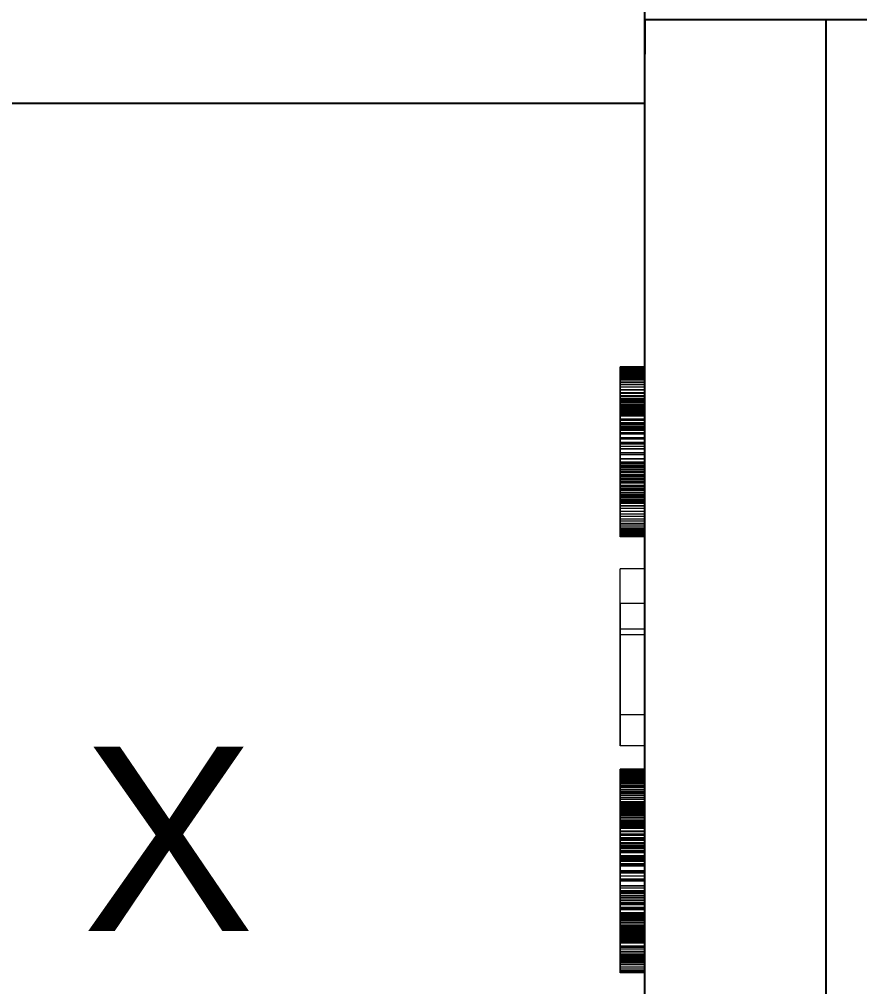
# Paper-space layout '01_三视图' of a CAD drawing. Header units: millimetres. Extents: x 8 to 452, y 8 to 289.
# Drawn here: x 148.98 to 159.45, y 91.31 to 103.36 of the extents above; entities that cross this region are included whole.
import ezdxf

# ---------------------------------------------------------------- set-up
doc = ezdxf.new("R2010")
doc.units = ezdxf.units.MM
doc.linetypes.add('S45_HIDDEN', pattern=[2.3, 1.5, -0.8])
for name, color, linetype, lineweight in [('ANNOTATIONS', 7, 'CONTINUOUS', 18), ('HIDDEN', 7, 'S45_HIDDEN', 13), ('VISIBLE', 7, 'CONTINUOUS', 25)]:
    doc.layers.add(name, color=color, linetype=linetype, lineweight=lineweight)
doc.styles.add('CJK', font='Arial Unicode.ttf')

psp = doc.layouts.new('01_三视图')

# ---------------------------------------------------------------- linework, layer by layer
at = {"layer": 'HIDDEN'}
for points in [[(156.764, 103.362), (156.764, 82.362)], [(156.779, 103.362), (156.764, 103.362)], [(156.779, 102.926), (156.779, 102.953), (156.779, 102.981), (156.779, 103.01), (156.779, 103.039), (156.779, 103.069), (156.779, 103.099), (156.779, 103.13), (156.779, 103.162), (156.779, 103.194), (156.779, 103.226), (156.779, 103.259), (156.779, 103.293), (156.779, 103.327), (156.779, 103.362)], [(180.236, 103.362), (156.779, 103.362)], [(156.779, 102.926), (156.779, 103.362)], [(156.764, 102.312), (156.764, 102.316), (156.764, 102.325), (156.764, 102.341), (156.764, 102.363), (156.764, 102.392), (156.764, 102.426), (156.764, 102.467), (156.764, 102.514), (156.764, 102.568), (156.764, 102.627), (156.764, 102.693), (156.764, 102.765), (156.764, 102.842), (156.764, 102.926)], [(156.764, 102.926), (156.764, 82.362)], [(156.779, 102.926), (156.764, 102.926)], [(156.464, 99.03), (156.464, 99.031)], [(156.764, 99.031), (156.464, 99.031)], [(156.464, 99.031), (156.464, 99.03)], [(156.464, 99.027), (156.464, 99.03)], [(156.764, 99.03), (156.464, 99.03)], [(156.764, 99.03), (156.464, 99.03)], [(156.464, 99.03), (156.464, 99.027)], [(156.464, 99.022), (156.464, 99.027)], [(156.764, 99.027), (156.464, 99.027)], [(156.764, 99.027), (156.464, 99.027)], [(156.464, 99.027), (156.464, 99.021)], [(156.464, 99.015), (156.464, 99.022)], [(156.764, 99.022), (156.464, 99.022)], [(156.764, 99.021), (156.464, 99.021)], [(156.464, 99.021), (156.464, 99.013)], [(156.464, 99.007), (156.464, 99.015)], [(156.764, 99.015), (156.464, 99.015)], [(156.764, 99.013), (156.464, 99.013)], [(156.464, 99.013), (156.464, 99.003)], [(156.464, 98.996), (156.464, 99.007)], [(156.764, 99.007), (156.464, 99.007)], [(156.764, 99.003), (156.464, 99.003)], [(156.464, 99.003), (156.464, 98.991)], [(156.464, 98.983), (156.464, 98.996)], [(156.764, 98.996), (156.464, 98.996)], [(156.764, 98.991), (156.464, 98.991)], [(156.464, 98.991), (156.464, 98.976)], [(156.464, 98.968), (156.464, 98.983)], [(156.764, 98.983), (156.464, 98.983)], [(156.764, 98.976), (156.464, 98.976)], [(156.464, 98.976), (156.464, 98.959)], [(156.464, 98.951), (156.464, 98.968)], [(156.764, 98.968), (156.464, 98.968)], [(156.764, 99.031), (156.764, 99.03)], [(156.764, 99.03), (156.764, 99.031)], [(156.764, 99.03), (156.764, 99.027)], [(156.764, 99.027), (156.764, 99.03)], [(156.764, 99.027), (156.764, 99.021)], [(156.764, 99.022), (156.764, 99.027)], [(156.764, 99.015), (156.764, 99.022)], [(156.764, 99.021), (156.764, 99.013)], [(156.764, 99.007), (156.764, 99.015)], [(156.764, 99.013), (156.764, 99.003)], [(156.764, 98.996), (156.764, 99.007)], [(156.764, 99.003), (156.764, 98.991)], [(156.764, 98.983), (156.764, 98.996)], [(156.764, 98.991), (156.764, 98.976)], [(156.764, 98.968), (156.764, 98.983)], [(156.764, 98.976), (156.764, 98.959)], [(156.764, 98.951), (156.764, 98.968)], [(156.764, 98.959), (156.464, 98.959)], [(156.464, 98.959), (156.464, 98.94)], [(156.464, 98.933), (156.464, 98.951)], [(156.764, 98.951), (156.464, 98.951)], [(156.764, 98.94), (156.464, 98.94)], [(156.464, 98.94), (156.464, 98.919)], [(156.464, 98.912), (156.464, 98.933)], [(156.764, 98.933), (156.464, 98.933)], [(156.764, 98.919), (156.464, 98.919)], [(156.464, 98.919), (156.464, 98.895)], [(156.464, 98.889), (156.464, 98.912)], [(156.764, 98.912), (156.464, 98.912)], [(156.764, 98.895), (156.464, 98.895)], [(156.464, 98.895), (156.464, 98.87)], [(156.464, 98.864), (156.464, 98.889)], [(156.764, 98.889), (156.464, 98.889)], [(156.464, 97.608), (156.464, 98.881)], [(156.764, 98.881), (156.464, 98.881)], [(156.464, 98.881), (156.464, 97.294)], [(156.764, 98.87), (156.464, 98.87)], [(156.464, 98.87), (156.464, 98.841)], [(156.464, 98.838), (156.464, 98.864)], [(156.764, 98.864), (156.464, 98.864)], [(156.764, 98.959), (156.764, 98.94)], [(156.764, 98.933), (156.764, 98.951)], [(156.764, 98.94), (156.764, 98.919)], [(156.764, 98.912), (156.764, 98.933)], [(156.764, 98.919), (156.764, 98.895)], [(156.764, 98.889), (156.764, 98.912)], [(156.764, 98.895), (156.764, 98.87)], [(156.764, 98.864), (156.764, 98.889)], [(156.764, 98.881), (156.764, 97.294)], [(156.764, 97.608), (156.764, 98.881)], [(156.764, 98.87), (156.764, 98.841)], [(156.764, 98.838), (156.764, 98.864)], [(156.764, 98.841), (156.464, 98.841)], [(156.464, 98.841), (156.464, 98.811)], [(156.464, 98.809), (156.464, 98.838)], [(156.764, 98.838), (156.464, 98.838)], [(156.764, 98.811), (156.464, 98.811)], [(156.464, 98.811), (156.464, 98.779)], [(156.464, 98.779), (156.464, 98.809)], [(156.764, 98.809), (156.464, 98.809)], [(156.464, 98.739), (156.464, 98.779)], [(156.764, 98.779), (156.464, 98.779)], [(156.764, 98.779), (156.464, 98.779)], [(156.464, 98.779), (156.464, 98.744)], [(156.764, 98.744), (156.464, 98.744)], [(156.464, 98.744), (156.464, 98.707)], [(156.464, 98.698), (156.464, 98.739)], [(156.764, 98.739), (156.464, 98.739)], [(156.764, 98.841), (156.764, 98.811)], [(156.764, 98.809), (156.764, 98.838)], [(156.764, 98.811), (156.764, 98.779)], [(156.764, 98.779), (156.764, 98.809)], [(156.764, 98.779), (156.764, 98.744)], [(156.764, 98.739), (156.764, 98.779)], [(156.764, 98.744), (156.764, 98.707)], [(156.764, 98.698), (156.764, 98.739)], [(156.764, 98.707), (156.464, 98.707)], [(156.464, 98.707), (156.464, 98.67)], [(156.464, 98.656), (156.464, 98.698)], [(156.764, 98.698), (156.464, 98.698)], [(156.764, 98.67), (156.464, 98.67)], [(156.464, 98.67), (156.464, 98.631)], [(156.464, 98.611), (156.464, 98.656)], [(156.764, 98.656), (156.464, 98.656)], [(156.764, 98.631), (156.464, 98.631)], [(156.464, 98.631), (156.464, 98.592)], [(156.464, 98.612), (156.464, 98.615)], [(156.764, 98.615), (156.464, 98.615)], [(156.464, 98.615), (156.464, 98.612)], [(156.464, 98.604), (156.464, 98.612)], [(156.764, 98.612), (156.464, 98.612)], [(156.764, 98.612), (156.464, 98.612)], [(156.464, 98.612), (156.464, 98.603)], [(156.464, 98.565), (156.464, 98.611)], [(156.764, 98.611), (156.464, 98.611)], [(156.464, 98.589), (156.464, 98.604)], [(156.764, 98.604), (156.464, 98.604)], [(156.764, 98.603), (156.464, 98.603)], [(156.464, 98.603), (156.464, 98.588)], [(156.764, 98.707), (156.764, 98.67)], [(156.764, 98.656), (156.764, 98.698)], [(156.764, 98.67), (156.764, 98.631)], [(156.764, 98.611), (156.764, 98.656)], [(156.764, 98.631), (156.764, 98.592)], [(156.764, 98.615), (156.764, 98.612)], [(156.764, 98.612), (156.764, 98.615)], [(156.764, 98.612), (156.764, 98.603)], [(156.764, 98.604), (156.764, 98.612)], [(156.764, 98.565), (156.764, 98.611)], [(156.764, 98.589), (156.764, 98.604)], [(156.764, 98.603), (156.764, 98.588)], [(156.764, 98.592), (156.464, 98.592)], [(156.464, 98.592), (156.464, 98.551)], [(156.464, 98.568), (156.464, 98.589)], [(156.764, 98.589), (156.464, 98.589)], [(156.764, 98.588), (156.464, 98.588)], [(156.464, 98.588), (156.464, 98.566)], [(156.464, 98.542), (156.464, 98.568)], [(156.764, 98.568), (156.464, 98.568)], [(156.764, 98.566), (156.464, 98.566)], [(156.464, 98.566), (156.464, 98.553)], [(156.464, 98.517), (156.464, 98.565)], [(156.764, 98.565), (156.464, 98.565)], [(156.764, 98.553), (156.464, 98.553)], [(156.464, 98.553), (156.464, 98.539)], [(156.764, 98.551), (156.464, 98.551)], [(156.464, 98.551), (156.464, 98.51)], [(156.464, 98.526), (156.464, 98.542)], [(156.764, 98.542), (156.464, 98.542)], [(156.764, 98.539), (156.464, 98.539)], [(156.464, 98.539), (156.464, 98.523)], [(156.464, 98.509), (156.464, 98.526)], [(156.764, 98.526), (156.464, 98.526)], [(156.764, 98.523), (156.464, 98.523)], [(156.464, 98.523), (156.464, 98.505)], [(156.464, 98.467), (156.464, 98.517)], [(156.764, 98.517), (156.464, 98.517)], [(156.764, 98.51), (156.464, 98.51)], [(156.464, 98.51), (156.464, 98.467)], [(156.464, 98.491), (156.464, 98.509)], [(156.764, 98.509), (156.464, 98.509)], [(156.764, 98.505), (156.464, 98.505)], [(156.464, 98.505), (156.464, 98.486)], [(156.464, 98.471), (156.464, 98.491)], [(156.764, 98.491), (156.464, 98.491)], [(156.764, 98.486), (156.464, 98.486)], [(156.464, 98.486), (156.464, 98.465)], [(156.764, 98.592), (156.764, 98.551)], [(156.764, 98.568), (156.764, 98.589)], [(156.764, 98.588), (156.764, 98.566)], [(156.764, 98.542), (156.764, 98.568)], [(156.764, 98.566), (156.764, 98.553)], [(156.764, 98.517), (156.764, 98.565)], [(156.764, 98.553), (156.764, 98.539)], [(156.764, 98.551), (156.764, 98.51)], [(156.764, 98.526), (156.764, 98.542)], [(156.764, 98.539), (156.764, 98.523)], [(156.764, 98.509), (156.764, 98.526)], [(156.764, 98.523), (156.764, 98.505)], [(156.764, 98.467), (156.764, 98.517)], [(156.764, 98.51), (156.764, 98.467)], [(156.764, 98.491), (156.764, 98.509)], [(156.764, 98.505), (156.764, 98.486)], [(156.764, 98.471), (156.764, 98.491)], [(156.764, 98.486), (156.764, 98.465)], [(156.464, 98.45), (156.464, 98.471)], [(156.764, 98.471), (156.464, 98.471)], [(156.464, 98.416), (156.464, 98.467)], [(156.764, 98.467), (156.464, 98.467)], [(156.764, 98.467), (156.464, 98.467)], [(156.464, 98.467), (156.464, 98.424)], [(156.764, 98.465), (156.464, 98.465)], [(156.464, 98.465), (156.464, 98.443)], [(156.464, 98.427), (156.464, 98.45)], [(156.764, 98.45), (156.464, 98.45)], [(156.764, 98.443), (156.464, 98.443)], [(156.464, 98.443), (156.464, 98.419)], [(156.464, 98.378), (156.464, 98.427)], [(156.764, 98.427), (156.464, 98.427)], [(156.764, 98.424), (156.464, 98.424)], [(156.464, 98.424), (156.464, 98.379)], [(156.764, 98.419), (156.464, 98.419)], [(156.464, 98.419), (156.464, 98.369)], [(156.464, 98.362), (156.464, 98.416)], [(156.764, 98.416), (156.464, 98.416)], [(156.764, 98.379), (156.464, 98.379)], [(156.464, 98.379), (156.464, 98.334)], [(156.464, 98.326), (156.464, 98.378)], [(156.764, 98.378), (156.464, 98.378)], [(156.764, 98.369), (156.464, 98.369)], [(156.464, 98.369), (156.464, 98.316)], [(156.464, 98.307), (156.464, 98.362)], [(156.764, 98.362), (156.464, 98.362)], [(156.764, 98.45), (156.764, 98.471)], [(156.764, 98.467), (156.764, 98.424)], [(156.764, 98.416), (156.764, 98.467)], [(156.764, 98.465), (156.764, 98.443)], [(156.764, 98.427), (156.764, 98.45)], [(156.764, 98.443), (156.764, 98.419)], [(156.764, 98.378), (156.764, 98.427)], [(156.764, 98.424), (156.764, 98.379)], [(156.764, 98.419), (156.764, 98.369)], [(156.764, 98.362), (156.764, 98.416)], [(156.764, 98.379), (156.764, 98.334)], [(156.764, 98.326), (156.764, 98.378)], [(156.764, 98.369), (156.764, 98.316)], [(156.764, 98.307), (156.764, 98.362)], [(156.764, 98.334), (156.464, 98.334)], [(156.464, 98.334), (156.464, 98.287)], [(156.464, 98.27), (156.464, 98.326)], [(156.764, 98.326), (156.464, 98.326)], [(156.764, 98.316), (156.464, 98.316)], [(156.464, 98.316), (156.464, 98.26)], [(156.464, 98.251), (156.464, 98.307)], [(156.764, 98.307), (156.464, 98.307)], [(156.764, 98.287), (156.464, 98.287)], [(156.464, 98.287), (156.464, 98.239)], [(156.464, 98.21), (156.464, 98.27)], [(156.764, 98.27), (156.464, 98.27)], [(156.764, 98.26), (156.464, 98.26)], [(156.464, 98.26), (156.464, 98.202)], [(156.464, 98.192), (156.464, 98.251)], [(156.764, 98.251), (156.464, 98.251)], [(156.764, 98.334), (156.764, 98.287)], [(156.764, 98.27), (156.764, 98.326)], [(156.764, 98.316), (156.764, 98.26)], [(156.764, 98.251), (156.764, 98.307)], [(156.764, 98.287), (156.764, 98.239)], [(156.764, 98.21), (156.764, 98.27)], [(156.764, 98.26), (156.764, 98.202)], [(156.764, 98.192), (156.764, 98.251)], [(156.764, 98.239), (156.464, 98.239)], [(156.464, 98.239), (156.464, 98.191)], [(156.464, 98.146), (156.464, 98.21)], [(156.764, 98.21), (156.464, 98.21)], [(156.764, 98.202), (156.464, 98.202)], [(156.464, 98.202), (156.464, 98.141)], [(156.464, 98.132), (156.464, 98.192)], [(156.764, 98.192), (156.464, 98.192)], [(156.764, 98.191), (156.464, 98.191)], [(156.464, 98.191), (156.464, 98.141)], [(156.464, 98.079), (156.464, 98.146)], [(156.764, 98.146), (156.464, 98.146)], [(156.764, 98.141), (156.464, 98.141)], [(156.464, 98.141), (156.464, 98.09)], [(156.764, 98.141), (156.464, 98.141)], [(156.464, 98.141), (156.464, 98.077)], [(156.464, 98.07), (156.464, 98.132)], [(156.764, 98.132), (156.464, 98.132)], [(156.764, 98.239), (156.764, 98.191)], [(156.764, 98.146), (156.764, 98.21)], [(156.764, 98.202), (156.764, 98.141)], [(156.764, 98.132), (156.764, 98.192)], [(156.764, 98.191), (156.764, 98.141)], [(156.764, 98.079), (156.764, 98.146)], [(156.764, 98.141), (156.764, 98.077)], [(156.764, 98.141), (156.764, 98.09)], [(156.764, 98.07), (156.764, 98.132)], [(156.764, 98.09), (156.464, 98.09)], [(156.464, 98.09), (156.464, 98.039)], [(156.464, 98.008), (156.464, 98.079)], [(156.764, 98.079), (156.464, 98.079)], [(156.764, 98.077), (156.464, 98.077)], [(156.464, 98.077), (156.464, 98.01)], [(156.464, 98.006), (156.464, 98.07)], [(156.764, 98.07), (156.464, 98.07)], [(156.764, 98.039), (156.464, 98.039)], [(156.464, 98.039), (156.464, 97.96)], [(156.764, 98.01), (156.464, 98.01)], [(156.464, 98.01), (156.464, 97.941)], [(156.464, 97.934), (156.464, 98.008)], [(156.764, 98.008), (156.464, 98.008)], [(156.464, 97.941), (156.464, 98.006)], [(156.764, 98.006), (156.464, 98.006)], [(156.764, 98.09), (156.764, 98.039)], [(156.764, 98.008), (156.764, 98.079)], [(156.764, 98.077), (156.764, 98.01)], [(156.764, 98.006), (156.764, 98.07)], [(156.764, 98.039), (156.764, 97.96)], [(156.764, 98.01), (156.764, 97.941)], [(156.764, 97.934), (156.764, 98.008)], [(156.764, 97.941), (156.764, 98.006)], [(156.764, 97.96), (156.464, 97.96)], [(156.464, 97.96), (156.464, 97.882)], [(156.464, 97.887), (156.464, 97.941)], [(156.764, 97.941), (156.464, 97.941)], [(156.464, 97.941), (156.464, 97.883)], [(156.464, 97.887), (156.464, 97.934)], [(156.764, 97.934), (156.464, 97.934)], [(156.464, 97.834), (156.464, 97.887)], [(156.764, 97.887), (156.464, 97.887)], [(156.464, 97.842), (156.464, 97.887)], [(156.764, 97.887), (156.464, 97.887)], [(156.764, 97.883), (156.464, 97.883)], [(156.464, 97.883), (156.464, 97.827)], [(156.764, 97.882), (156.464, 97.882)], [(156.464, 97.882), (156.464, 97.806)], [(156.764, 97.96), (156.764, 97.882)], [(156.764, 97.941), (156.764, 97.883)], [(156.764, 97.887), (156.764, 97.941)], [(156.764, 97.887), (156.764, 97.934)], [(156.764, 97.842), (156.764, 97.887)], [(156.764, 97.834), (156.764, 97.887)], [(156.764, 97.883), (156.764, 97.827)], [(156.764, 97.882), (156.764, 97.806)], [(156.464, 97.797), (156.464, 97.842)], [(156.764, 97.842), (156.464, 97.842)], [(156.464, 97.783), (156.464, 97.834)], [(156.764, 97.834), (156.464, 97.834)], [(156.764, 97.827), (156.464, 97.827)], [(156.464, 97.827), (156.464, 97.774)], [(156.764, 97.806), (156.464, 97.806)], [(156.464, 97.806), (156.464, 97.73)], [(156.464, 97.754), (156.464, 97.797)], [(156.764, 97.797), (156.464, 97.797)], [(156.464, 97.733), (156.464, 97.783)], [(156.764, 97.783), (156.464, 97.783)], [(156.764, 97.774), (156.464, 97.774)], [(156.464, 97.774), (156.464, 97.723)], [(156.764, 97.797), (156.764, 97.842)], [(156.764, 97.783), (156.764, 97.834)], [(156.764, 97.827), (156.764, 97.774)], [(156.764, 97.806), (156.764, 97.73)], [(156.764, 97.754), (156.764, 97.797)], [(156.764, 97.733), (156.764, 97.783)], [(156.764, 97.774), (156.764, 97.723)], [(156.464, 97.712), (156.464, 97.754)], [(156.764, 97.754), (156.464, 97.754)], [(156.464, 97.684), (156.464, 97.733)], [(156.764, 97.733), (156.464, 97.733)], [(156.764, 97.73), (156.464, 97.73)], [(156.464, 97.73), (156.464, 97.655)], [(156.764, 97.723), (156.464, 97.723)], [(156.464, 97.723), (156.464, 97.673)], [(156.464, 97.671), (156.464, 97.712)], [(156.764, 97.712), (156.464, 97.712)], [(156.464, 97.637), (156.464, 97.684)], [(156.764, 97.684), (156.464, 97.684)], [(156.764, 97.673), (156.464, 97.673)], [(156.464, 97.673), (156.464, 97.627)], [(156.464, 97.631), (156.464, 97.671)], [(156.764, 97.671), (156.464, 97.671)], [(156.764, 97.655), (156.464, 97.655)], [(156.464, 97.655), (156.464, 97.581)], [(156.764, 97.712), (156.764, 97.754)], [(156.764, 97.684), (156.764, 97.733)], [(156.764, 97.73), (156.764, 97.655)], [(156.764, 97.723), (156.764, 97.673)], [(156.764, 97.671), (156.764, 97.712)], [(156.764, 97.637), (156.764, 97.684)], [(156.764, 97.673), (156.764, 97.627)], [(156.764, 97.631), (156.764, 97.671)], [(156.764, 97.655), (156.764, 97.581)], [(156.464, 97.59), (156.464, 97.637)], [(156.764, 97.637), (156.464, 97.637)], [(156.464, 97.592), (156.464, 97.631)], [(156.764, 97.631), (156.464, 97.631)], [(156.764, 97.627), (156.464, 97.627)], [(156.464, 97.627), (156.464, 97.582)], [(156.464, 97.436), (156.464, 97.608)], [(156.764, 97.608), (156.464, 97.608)], [(156.464, 97.555), (156.464, 97.592)], [(156.764, 97.592), (156.464, 97.592)], [(156.464, 97.545), (156.464, 97.59)], [(156.764, 97.59), (156.464, 97.59)], [(156.764, 97.582), (156.464, 97.582)], [(156.464, 97.582), (156.464, 97.539)], [(156.764, 97.581), (156.464, 97.581)], [(156.464, 97.581), (156.464, 97.508)], [(156.464, 97.52), (156.464, 97.555)], [(156.764, 97.555), (156.464, 97.555)], [(156.464, 97.501), (156.464, 97.545)], [(156.764, 97.545), (156.464, 97.545)], [(156.764, 97.539), (156.464, 97.539)], [(156.464, 97.539), (156.464, 97.499)], [(156.464, 97.487), (156.464, 97.52)], [(156.764, 97.52), (156.464, 97.52)], [(156.764, 97.59), (156.764, 97.637)], [(156.764, 97.592), (156.764, 97.631)], [(156.764, 97.627), (156.764, 97.582)], [(156.764, 97.436), (156.764, 97.608)], [(156.764, 97.555), (156.764, 97.592)], [(156.764, 97.545), (156.764, 97.59)], [(156.764, 97.582), (156.764, 97.539)], [(156.764, 97.581), (156.764, 97.508)], [(156.764, 97.52), (156.764, 97.555)], [(156.764, 97.501), (156.764, 97.545)], [(156.764, 97.539), (156.764, 97.499)], [(156.764, 97.487), (156.764, 97.52)], [(156.764, 97.508), (156.464, 97.508)], [(156.464, 97.508), (156.464, 97.436)], [(156.464, 97.459), (156.464, 97.501)], [(156.764, 97.501), (156.464, 97.501)], [(156.764, 97.499), (156.464, 97.499)], [(156.464, 97.499), (156.464, 97.463)], [(156.464, 97.456), (156.464, 97.487)], [(156.764, 97.487), (156.464, 97.487)], [(156.764, 97.463), (156.464, 97.463)], [(156.464, 97.463), (156.464, 97.431)], [(156.464, 97.418), (156.464, 97.459)], [(156.764, 97.459), (156.464, 97.459)], [(156.464, 97.427), (156.464, 97.456)], [(156.764, 97.456), (156.464, 97.456)], [(156.764, 97.436), (156.464, 97.436)], [(156.764, 97.431), (156.464, 97.431)], [(156.464, 97.431), (156.464, 97.403)], [(156.464, 97.4), (156.464, 97.427)], [(156.764, 97.427), (156.464, 97.427)], [(156.464, 97.378), (156.464, 97.418)], [(156.764, 97.418), (156.464, 97.418)], [(156.764, 97.403), (156.464, 97.403)], [(156.464, 97.403), (156.464, 97.378)], [(156.464, 97.376), (156.464, 97.4)], [(156.764, 97.4), (156.464, 97.4)], [(156.764, 97.508), (156.764, 97.436)], [(156.764, 97.459), (156.764, 97.501)], [(156.764, 97.499), (156.764, 97.463)], [(156.764, 97.456), (156.764, 97.487)], [(156.764, 97.463), (156.764, 97.431)], [(156.764, 97.418), (156.764, 97.459)], [(156.764, 97.427), (156.764, 97.456)], [(156.764, 97.431), (156.764, 97.403)], [(156.764, 97.4), (156.764, 97.427)], [(156.764, 97.378), (156.764, 97.418)], [(156.764, 97.403), (156.764, 97.378)], [(156.764, 97.376), (156.764, 97.4)], [(156.464, 97.339), (156.464, 97.378)], [(156.764, 97.378), (156.464, 97.378)], [(156.764, 97.378), (156.464, 97.378)], [(156.464, 97.378), (156.464, 97.357)], [(156.464, 97.353), (156.464, 97.376)], [(156.764, 97.376), (156.464, 97.376)], [(156.764, 97.357), (156.464, 97.357)], [(156.464, 97.357), (156.464, 97.34)], [(156.464, 96.985), (156.464, 97.353)], [(156.764, 97.353), (156.464, 97.353)], [(156.764, 97.34), (156.464, 97.34)], [(156.464, 97.34), (156.464, 97.327)], [(156.464, 97.301), (156.464, 97.339)], [(156.764, 97.339), (156.464, 97.339)], [(156.764, 97.327), (156.464, 97.327)], [(156.464, 97.327), (156.464, 96.915)], [(156.464, 97.265), (156.464, 97.301)], [(156.764, 97.301), (156.464, 97.301)], [(156.764, 97.294), (156.464, 97.294)], [(156.464, 97.294), (156.464, 96.985)], [(156.764, 97.378), (156.764, 97.357)], [(156.764, 97.339), (156.764, 97.378)], [(156.764, 97.353), (156.764, 97.376)], [(156.764, 97.357), (156.764, 97.34)], [(156.764, 96.985), (156.764, 97.353)], [(156.764, 97.34), (156.764, 97.327)], [(156.764, 97.301), (156.764, 97.339)], [(156.764, 97.327), (156.764, 96.915)], [(156.764, 97.265), (156.764, 97.301)], [(156.764, 97.294), (156.764, 96.985)], [(156.464, 97.23), (156.464, 97.265)], [(156.764, 97.265), (156.464, 97.265)], [(156.464, 97.196), (156.464, 97.23)], [(156.764, 97.23), (156.464, 97.23)], [(156.464, 97.165), (156.464, 97.196)], [(156.764, 97.196), (156.464, 97.196)], [(156.464, 97.135), (156.464, 97.165)], [(156.764, 97.165), (156.464, 97.165)], [(156.764, 97.23), (156.764, 97.265)], [(156.764, 97.196), (156.764, 97.23)], [(156.764, 97.165), (156.764, 97.196)], [(156.764, 97.135), (156.764, 97.165)], [(156.464, 97.107), (156.464, 97.135)], [(156.764, 97.135), (156.464, 97.135)], [(156.464, 97.081), (156.464, 97.107)], [(156.764, 97.107), (156.464, 97.107)], [(156.464, 97.057), (156.464, 97.081)], [(156.764, 97.081), (156.464, 97.081)], [(156.464, 97.034), (156.464, 97.057)], [(156.764, 97.057), (156.464, 97.057)], [(156.764, 97.107), (156.764, 97.135)], [(156.764, 97.081), (156.764, 97.107)], [(156.764, 97.057), (156.764, 97.081)], [(156.764, 97.034), (156.764, 97.057)], [(156.464, 97.014), (156.464, 97.034)], [(156.764, 97.034), (156.464, 97.034)], [(156.464, 96.995), (156.464, 97.014)], [(156.764, 97.014), (156.464, 97.014)], [(156.464, 96.978), (156.464, 96.995)], [(156.764, 96.995), (156.464, 96.995)], [(156.764, 96.985), (156.464, 96.985)], [(156.464, 96.963), (156.464, 96.978)], [(156.764, 96.978), (156.464, 96.978)], [(156.464, 96.95), (156.464, 96.963)], [(156.764, 96.963), (156.464, 96.963)], [(156.464, 96.938), (156.464, 96.95)], [(156.764, 96.95), (156.464, 96.95)], [(156.464, 96.929), (156.464, 96.938)], [(156.764, 96.938), (156.464, 96.938)], [(156.464, 96.921), (156.464, 96.929)], [(156.764, 96.929), (156.464, 96.929)], [(156.464, 96.915), (156.464, 96.921)], [(156.764, 96.921), (156.464, 96.921)], [(156.764, 97.014), (156.764, 97.034)], [(156.764, 96.995), (156.764, 97.014)], [(156.764, 96.978), (156.764, 96.995)], [(156.764, 96.963), (156.764, 96.978)], [(156.764, 96.95), (156.764, 96.963)], [(156.764, 96.938), (156.764, 96.95)], [(156.764, 96.929), (156.764, 96.938)], [(156.764, 96.921), (156.764, 96.929)], [(156.764, 96.915), (156.764, 96.921)], [(156.764, 96.915), (156.464, 96.915)], [(156.464, 96.084), (156.464, 96.515)], [(156.764, 96.515), (156.464, 96.515)], [(156.764, 96.515), (156.764, 96.084)], [(156.464, 95.692), (156.464, 96.084)], [(156.764, 96.084), (156.464, 96.084)], [(156.464, 96.084), (156.464, 95.764)], [(156.764, 95.692), (156.764, 96.084)], [(156.764, 96.084), (156.764, 95.764)], [(156.764, 95.764), (156.464, 95.764)], [(156.464, 95.764), (156.464, 94.307)], [(156.764, 95.764), (156.764, 94.307)], [(156.764, 95.692), (156.464, 95.692)], [(156.464, 94.307), (156.464, 95.692)], [(156.464, 95.692), (156.464, 94.693)], [(156.764, 94.307), (156.764, 95.692)], [(156.764, 95.692), (156.764, 94.693)], [(156.764, 94.693), (156.464, 94.693)], [(156.764, 94.307), (156.464, 94.307)], [(156.464, 94.016), (156.464, 94.018)], [(156.764, 94.018), (156.464, 94.018)], [(156.464, 94.018), (156.464, 94.016)], [(156.464, 94.009), (156.464, 94.016)], [(156.764, 94.016), (156.464, 94.016)], [(156.764, 94.016), (156.464, 94.016)], [(156.464, 94.016), (156.464, 94.01)], [(156.764, 94.01), (156.464, 94.01)], [(156.464, 94.01), (156.464, 93.999)], [(156.464, 93.997), (156.464, 94.009)], [(156.764, 94.009), (156.464, 94.009)], [(156.764, 93.999), (156.464, 93.999)], [(156.464, 93.999), (156.464, 93.985)], [(156.464, 93.981), (156.464, 93.997)], [(156.764, 93.997), (156.464, 93.997)], [(156.764, 93.985), (156.464, 93.985)], [(156.464, 93.985), (156.464, 93.966)], [(156.464, 93.961), (156.464, 93.981)], [(156.764, 93.981), (156.464, 93.981)], [(156.764, 93.966), (156.464, 93.966)], [(156.464, 93.966), (156.464, 93.943)], [(156.464, 93.936), (156.464, 93.961)], [(156.764, 93.961), (156.464, 93.961)], [(156.764, 93.943), (156.464, 93.943)], [(156.464, 93.943), (156.464, 93.916)], [(156.464, 93.906), (156.464, 93.936)], [(156.764, 93.936), (156.464, 93.936)], [(156.464, 93.517), (156.464, 93.922)], [(156.764, 93.922), (156.464, 93.922)], [(156.464, 93.922), (156.464, 93.917)], [(156.764, 93.917), (156.464, 93.917)], [(156.464, 93.917), (156.464, 93.908)], [(156.764, 93.916), (156.464, 93.916)], [(156.464, 93.916), (156.464, 93.885)], [(156.764, 93.908), (156.464, 93.908)], [(156.464, 93.908), (156.464, 93.895)], [(156.464, 93.872), (156.464, 93.906)], [(156.764, 93.906), (156.464, 93.906)], [(156.764, 94.018), (156.764, 94.016)], [(156.764, 94.016), (156.764, 94.018)], [(156.764, 94.016), (156.764, 94.01)], [(156.764, 94.009), (156.764, 94.016)], [(156.764, 94.01), (156.764, 93.999)], [(156.764, 93.997), (156.764, 94.009)], [(156.764, 93.999), (156.764, 93.985)], [(156.764, 93.981), (156.764, 93.997)], [(156.764, 93.985), (156.764, 93.966)], [(156.764, 93.961), (156.764, 93.981)], [(156.764, 93.966), (156.764, 93.943)], [(156.764, 93.936), (156.764, 93.961)], [(156.764, 93.943), (156.764, 93.916)], [(156.764, 93.906), (156.764, 93.936)], [(156.764, 93.922), (156.764, 93.917)], [(156.764, 93.517), (156.764, 93.922)], [(156.764, 93.917), (156.764, 93.908)], [(156.764, 93.916), (156.764, 93.885)], [(156.764, 93.908), (156.764, 93.895)], [(156.764, 93.872), (156.764, 93.906)], [(156.764, 93.895), (156.464, 93.895)], [(156.464, 93.895), (156.464, 93.878)], [(156.764, 93.885), (156.464, 93.885)], [(156.464, 93.885), (156.464, 93.85)], [(156.764, 93.878), (156.464, 93.878)], [(156.464, 93.878), (156.464, 93.856)], [(156.464, 93.834), (156.464, 93.872)], [(156.764, 93.872), (156.464, 93.872)], [(156.764, 93.856), (156.464, 93.856)], [(156.464, 93.856), (156.464, 93.83)], [(156.764, 93.85), (156.464, 93.85)], [(156.464, 93.85), (156.464, 93.81)], [(156.464, 93.791), (156.464, 93.834)], [(156.764, 93.834), (156.464, 93.834)], [(156.764, 93.83), (156.464, 93.83)], [(156.464, 93.83), (156.464, 93.8)], [(156.764, 93.81), (156.464, 93.81)], [(156.464, 93.81), (156.464, 93.765)], [(156.764, 93.8), (156.464, 93.8)], [(156.464, 93.8), (156.464, 93.765)], [(156.464, 93.745), (156.464, 93.791)], [(156.764, 93.791), (156.464, 93.791)], [(156.764, 93.895), (156.764, 93.878)], [(156.764, 93.885), (156.764, 93.85)], [(156.764, 93.878), (156.764, 93.856)], [(156.764, 93.834), (156.764, 93.872)], [(156.764, 93.856), (156.764, 93.83)], [(156.764, 93.85), (156.764, 93.81)], [(156.764, 93.791), (156.764, 93.834)], [(156.764, 93.83), (156.764, 93.8)], [(156.764, 93.81), (156.764, 93.765)], [(156.764, 93.8), (156.764, 93.765)], [(156.764, 93.745), (156.764, 93.791)], [(156.764, 93.765), (156.464, 93.765)], [(156.464, 93.765), (156.464, 93.716)], [(156.764, 93.765), (156.464, 93.765)], [(156.464, 93.765), (156.464, 93.727)], [(156.464, 93.694), (156.464, 93.745)], [(156.764, 93.745), (156.464, 93.745)], [(156.764, 93.727), (156.464, 93.727)], [(156.464, 93.727), (156.464, 93.685)], [(156.764, 93.716), (156.464, 93.716)], [(156.464, 93.716), (156.464, 93.662)], [(156.464, 93.64), (156.464, 93.694)], [(156.764, 93.694), (156.464, 93.694)], [(156.764, 93.685), (156.464, 93.685)], [(156.464, 93.685), (156.464, 93.638)], [(156.764, 93.662), (156.464, 93.662)], [(156.464, 93.662), (156.464, 93.604)], [(156.764, 93.765), (156.764, 93.727)], [(156.764, 93.765), (156.764, 93.716)], [(156.764, 93.694), (156.764, 93.745)], [(156.764, 93.727), (156.764, 93.685)], [(156.764, 93.716), (156.764, 93.662)], [(156.764, 93.64), (156.764, 93.694)], [(156.764, 93.685), (156.764, 93.638)], [(156.764, 93.662), (156.764, 93.604)], [(156.464, 93.582), (156.464, 93.64)], [(156.764, 93.64), (156.464, 93.64)], [(156.764, 93.638), (156.464, 93.638)], [(156.464, 93.638), (156.464, 93.588)], [(156.764, 93.611), (156.464, 93.611)], [(156.464, 93.611), (156.464, 93.609)], [(156.464, 93.609), (156.464, 93.611)], [(156.764, 93.609), (156.464, 93.609)], [(156.464, 93.609), (156.464, 93.605)], [(156.764, 93.609), (156.464, 93.609)], [(156.464, 93.605), (156.464, 93.609)], [(156.764, 93.605), (156.464, 93.605)], [(156.464, 93.605), (156.464, 93.598)], [(156.764, 93.605), (156.464, 93.605)], [(156.464, 93.599), (156.464, 93.605)], [(156.764, 93.604), (156.464, 93.604)], [(156.464, 93.604), (156.464, 93.541)], [(156.764, 93.599), (156.464, 93.599)], [(156.464, 93.589), (156.464, 93.599)], [(156.764, 93.598), (156.464, 93.598)], [(156.464, 93.598), (156.464, 93.588)], [(156.764, 93.589), (156.464, 93.589)], [(156.464, 93.577), (156.464, 93.589)], [(156.764, 93.588), (156.464, 93.588)], [(156.464, 93.588), (156.464, 93.576)], [(156.464, 93.588), (156.464, 93.534)], [(156.464, 93.519), (156.464, 93.582)], [(156.764, 93.582), (156.464, 93.582)], [(156.764, 93.577), (156.464, 93.577)], [(156.464, 93.562), (156.464, 93.577)], [(156.764, 93.576), (156.464, 93.576)], [(156.464, 93.576), (156.464, 93.56)], [(156.764, 93.562), (156.464, 93.562)], [(156.464, 93.544), (156.464, 93.562)], [(156.764, 93.56), (156.464, 93.56)], [(156.464, 93.56), (156.464, 93.542)], [(156.764, 93.544), (156.464, 93.544)], [(156.464, 93.524), (156.464, 93.544)], [(156.764, 93.542), (156.464, 93.542)], [(156.464, 93.542), (156.464, 93.521)], [(156.764, 93.541), (156.464, 93.541)], [(156.464, 93.541), (156.464, 93.474)], [(156.764, 93.582), (156.764, 93.64)], [(156.764, 93.638), (156.764, 93.588)], [(156.764, 93.611), (156.764, 93.609)], [(156.764, 93.609), (156.764, 93.611)], [(156.764, 93.609), (156.764, 93.605)], [(156.764, 93.605), (156.764, 93.609)], [(156.764, 93.605), (156.764, 93.598)], [(156.764, 93.599), (156.764, 93.605)], [(156.764, 93.604), (156.764, 93.541)], [(156.764, 93.589), (156.764, 93.599)], [(156.764, 93.598), (156.764, 93.588)], [(156.764, 93.577), (156.764, 93.589)], [(156.764, 93.588), (156.764, 93.576)], [(156.764, 93.588), (156.764, 93.534)], [(156.764, 93.519), (156.764, 93.582)], [(156.764, 93.562), (156.764, 93.577)], [(156.764, 93.576), (156.764, 93.56)], [(156.764, 93.544), (156.764, 93.562)], [(156.764, 93.56), (156.764, 93.542)], [(156.764, 93.524), (156.764, 93.544)], [(156.764, 93.542), (156.764, 93.521)], [(156.764, 93.541), (156.764, 93.474)], [(156.764, 93.534), (156.464, 93.534)], [(156.464, 93.534), (156.464, 93.476)], [(156.764, 93.524), (156.464, 93.524)], [(156.464, 93.5), (156.464, 93.524)], [(156.764, 93.521), (156.464, 93.521)], [(156.464, 93.521), (156.464, 93.496)], [(156.464, 93.453), (156.464, 93.519)], [(156.764, 93.519), (156.464, 93.519)], [(156.464, 93.507), (156.464, 93.517)], [(156.764, 93.517), (156.464, 93.517)], [(156.464, 93.491), (156.464, 93.507)], [(156.764, 93.507), (156.464, 93.507)], [(156.764, 93.5), (156.464, 93.5)], [(156.464, 93.473), (156.464, 93.5)], [(156.764, 93.496), (156.464, 93.496)], [(156.464, 93.496), (156.464, 93.469)], [(156.464, 93.471), (156.464, 93.491)], [(156.764, 93.491), (156.464, 93.491)], [(156.764, 93.476), (156.464, 93.476)], [(156.464, 93.476), (156.464, 93.414)], [(156.764, 93.474), (156.464, 93.474)], [(156.464, 93.474), (156.464, 93.421)], [(156.764, 93.473), (156.464, 93.473)], [(156.464, 93.443), (156.464, 93.473)], [(156.464, 93.446), (156.464, 93.471)], [(156.764, 93.471), (156.464, 93.471)], [(156.764, 93.469), (156.464, 93.469)], [(156.464, 93.469), (156.464, 93.439)], [(156.464, 93.384), (156.464, 93.453)], [(156.764, 93.453), (156.464, 93.453)], [(156.464, 93.416), (156.464, 93.446)], [(156.764, 93.446), (156.464, 93.446)], [(156.764, 93.443), (156.464, 93.443)], [(156.464, 93.408), (156.464, 93.443)], [(156.764, 93.439), (156.464, 93.439)], [(156.464, 93.439), (156.464, 93.407)], [(156.764, 93.421), (156.464, 93.421)], [(156.464, 93.421), (156.464, 93.358)], [(156.764, 93.534), (156.764, 93.476)], [(156.764, 93.5), (156.764, 93.524)], [(156.764, 93.521), (156.764, 93.496)], [(156.764, 93.453), (156.764, 93.519)], [(156.764, 93.507), (156.764, 93.517)], [(156.764, 93.491), (156.764, 93.507)], [(156.764, 93.473), (156.764, 93.5)], [(156.764, 93.496), (156.764, 93.469)], [(156.764, 93.471), (156.764, 93.491)], [(156.764, 93.476), (156.764, 93.414)], [(156.764, 93.474), (156.764, 93.421)], [(156.764, 93.443), (156.764, 93.473)], [(156.764, 93.446), (156.764, 93.471)], [(156.764, 93.469), (156.764, 93.439)], [(156.764, 93.384), (156.764, 93.453)], [(156.764, 93.416), (156.764, 93.446)], [(156.764, 93.408), (156.764, 93.443)], [(156.764, 93.439), (156.764, 93.407)], [(156.764, 93.421), (156.764, 93.358)], [(156.464, 93.381), (156.464, 93.416)], [(156.764, 93.416), (156.464, 93.416)], [(156.764, 93.414), (156.464, 93.414)], [(156.464, 93.414), (156.464, 93.349)], [(156.764, 93.408), (156.464, 93.408)], [(156.464, 93.371), (156.464, 93.408)], [(156.764, 93.407), (156.464, 93.407)], [(156.464, 93.407), (156.464, 93.371)], [(156.464, 93.312), (156.464, 93.384)], [(156.764, 93.384), (156.464, 93.384)], [(156.464, 93.341), (156.464, 93.381)], [(156.764, 93.381), (156.464, 93.381)], [(156.764, 93.371), (156.464, 93.371)], [(156.464, 93.371), (156.464, 93.332)], [(156.764, 93.371), (156.464, 93.371)], [(156.464, 93.33), (156.464, 93.371)], [(156.764, 93.358), (156.464, 93.358)], [(156.464, 93.358), (156.464, 93.285)], [(156.764, 93.349), (156.464, 93.349)], [(156.464, 93.349), (156.464, 93.279)], [(156.464, 93.296), (156.464, 93.341)], [(156.764, 93.341), (156.464, 93.341)], [(156.764, 93.332), (156.464, 93.332)], [(156.464, 93.332), (156.464, 93.29)], [(156.764, 93.33), (156.464, 93.33)], [(156.464, 93.285), (156.464, 93.33)], [(156.464, 93.239), (156.464, 93.312)], [(156.764, 93.312), (156.464, 93.312)], [(156.764, 93.381), (156.764, 93.416)], [(156.764, 93.414), (156.764, 93.349)], [(156.764, 93.371), (156.764, 93.408)], [(156.764, 93.407), (156.764, 93.371)], [(156.764, 93.312), (156.764, 93.384)], [(156.764, 93.341), (156.764, 93.381)], [(156.764, 93.371), (156.764, 93.332)], [(156.764, 93.33), (156.764, 93.371)], [(156.764, 93.358), (156.764, 93.285)], [(156.764, 93.349), (156.764, 93.279)], [(156.764, 93.296), (156.764, 93.341)], [(156.764, 93.332), (156.764, 93.29)], [(156.764, 93.285), (156.764, 93.33)], [(156.764, 93.239), (156.764, 93.312)], [(156.464, 93.246), (156.464, 93.296)], [(156.764, 93.296), (156.464, 93.296)], [(156.764, 93.29), (156.464, 93.29)], [(156.464, 93.29), (156.464, 93.245)], [(156.764, 93.285), (156.464, 93.285)], [(156.464, 93.236), (156.464, 93.285)], [(156.764, 93.285), (156.464, 93.285)], [(156.464, 93.285), (156.464, 93.201)], [(156.764, 93.279), (156.464, 93.279)], [(156.464, 93.279), (156.464, 93.208)], [(156.464, 93.191), (156.464, 93.246)], [(156.764, 93.246), (156.464, 93.246)], [(156.764, 93.245), (156.464, 93.245)], [(156.464, 93.245), (156.464, 93.198)], [(156.464, 93.163), (156.464, 93.239)], [(156.764, 93.239), (156.464, 93.239)], [(156.764, 93.236), (156.464, 93.236)], [(156.464, 93.153), (156.464, 93.236)], [(156.764, 93.208), (156.464, 93.208)], [(156.464, 93.208), (156.464, 93.134)], [(156.764, 93.201), (156.464, 93.201)], [(156.464, 93.201), (156.464, 93.005)], [(156.764, 93.198), (156.464, 93.198)], [(156.464, 93.198), (156.464, 93.149)], [(156.464, 93.13), (156.464, 93.191)], [(156.764, 93.191), (156.464, 93.191)], [(156.764, 93.246), (156.764, 93.296)], [(156.764, 93.29), (156.764, 93.245)], [(156.764, 93.236), (156.764, 93.285)], [(156.764, 93.285), (156.764, 93.201)], [(156.764, 93.279), (156.764, 93.208)], [(156.764, 93.191), (156.764, 93.246)], [(156.764, 93.245), (156.764, 93.198)], [(156.764, 93.163), (156.764, 93.239)], [(156.764, 93.153), (156.764, 93.236)], [(156.764, 93.208), (156.764, 93.134)], [(156.764, 93.201), (156.764, 93.005)], [(156.764, 93.198), (156.764, 93.149)], [(156.764, 93.13), (156.764, 93.191)], [(156.464, 93.085), (156.464, 93.163)], [(156.764, 93.163), (156.464, 93.163)], [(156.764, 93.153), (156.464, 93.153)], [(156.464, 93.03), (156.464, 93.153)], [(156.764, 93.149), (156.464, 93.149)], [(156.464, 93.149), (156.464, 93.098)], [(156.764, 93.134), (156.464, 93.134)], [(156.464, 93.134), (156.464, 93.057)], [(156.464, 93.063), (156.464, 93.13)], [(156.764, 93.13), (156.464, 93.13)], [(156.764, 93.098), (156.464, 93.098)], [(156.464, 93.098), (156.464, 93.046)], [(156.464, 93.005), (156.464, 93.085)], [(156.764, 93.085), (156.464, 93.085)], [(156.464, 92.991), (156.464, 93.063)], [(156.764, 93.063), (156.464, 93.063)], [(156.764, 93.085), (156.764, 93.163)], [(156.764, 93.03), (156.764, 93.153)], [(156.764, 93.149), (156.764, 93.098)], [(156.764, 93.134), (156.764, 93.057)], [(156.764, 93.063), (156.764, 93.13)], [(156.764, 93.098), (156.764, 93.046)], [(156.764, 93.005), (156.764, 93.085)], [(156.764, 92.991), (156.764, 93.063)], [(156.764, 93.057), (156.464, 93.057)], [(156.464, 93.057), (156.464, 92.977)], [(156.764, 93.046), (156.464, 93.046)], [(156.464, 93.046), (156.464, 92.992)], [(156.764, 93.03), (156.464, 93.03)], [(156.464, 92.869), (156.464, 93.03)], [(156.464, 92.922), (156.464, 93.005)], [(156.764, 93.005), (156.464, 93.005)], [(156.764, 93.005), (156.464, 93.005)], [(156.464, 93.005), (156.464, 92.767)], [(156.764, 92.992), (156.464, 92.992)], [(156.464, 92.992), (156.464, 92.936)], [(156.464, 92.913), (156.464, 92.991)], [(156.764, 92.991), (156.464, 92.991)], [(156.764, 92.977), (156.464, 92.977)], [(156.464, 92.977), (156.464, 92.895)], [(156.764, 93.057), (156.764, 92.977)], [(156.764, 93.046), (156.764, 92.992)], [(156.764, 92.869), (156.764, 93.03)], [(156.764, 93.005), (156.764, 92.767)], [(156.764, 92.922), (156.764, 93.005)], [(156.764, 92.992), (156.764, 92.936)], [(156.764, 92.913), (156.764, 92.991)], [(156.764, 92.977), (156.764, 92.895)], [(156.764, 92.936), (156.464, 92.936)], [(156.464, 92.936), (156.464, 92.878)], [(156.464, 92.838), (156.464, 92.922)], [(156.764, 92.922), (156.464, 92.922)], [(156.464, 92.829), (156.464, 92.913)], [(156.764, 92.913), (156.464, 92.913)], [(156.764, 92.895), (156.464, 92.895)], [(156.464, 92.895), (156.464, 92.81)], [(156.764, 92.878), (156.464, 92.878)], [(156.464, 92.878), (156.464, 92.818)], [(156.764, 92.869), (156.464, 92.869)], [(156.464, 92.668), (156.464, 92.869)], [(156.464, 92.732), (156.464, 92.838)], [(156.764, 92.838), (156.464, 92.838)], [(156.464, 92.74), (156.464, 92.829)], [(156.764, 92.829), (156.464, 92.829)], [(156.764, 92.818), (156.464, 92.818)], [(156.464, 92.818), (156.464, 92.751)], [(156.764, 92.936), (156.764, 92.878)], [(156.764, 92.838), (156.764, 92.922)], [(156.764, 92.829), (156.764, 92.913)], [(156.764, 92.895), (156.764, 92.81)], [(156.764, 92.878), (156.764, 92.818)], [(156.764, 92.668), (156.764, 92.869)], [(156.764, 92.732), (156.764, 92.838)], [(156.764, 92.74), (156.764, 92.829)], [(156.764, 92.818), (156.764, 92.751)], [(156.764, 92.81), (156.464, 92.81)], [(156.464, 92.81), (156.464, 92.723)], [(156.464, 92.767), (156.464, 92.645)], [(156.764, 92.751), (156.464, 92.751)], [(156.464, 92.751), (156.464, 92.686)], [(156.464, 92.648), (156.464, 92.74)], [(156.764, 92.74), (156.464, 92.74)], [(156.464, 92.63), (156.464, 92.732)], [(156.764, 92.732), (156.464, 92.732)], [(156.764, 92.723), (156.464, 92.723)], [(156.464, 92.723), (156.464, 92.643)], [(156.764, 92.81), (156.764, 92.723)], [(156.764, 92.767), (156.764, 92.645)], [(156.764, 92.751), (156.764, 92.686)], [(156.764, 92.648), (156.764, 92.74)], [(156.764, 92.63), (156.764, 92.732)], [(156.764, 92.723), (156.764, 92.643)], [(156.764, 92.686), (156.464, 92.686)], [(156.464, 92.686), (156.464, 92.622)], [(156.464, 92.465), (156.464, 92.668)], [(156.464, 92.562), (156.464, 92.648)], [(156.764, 92.648), (156.464, 92.648)], [(156.764, 92.645), (156.464, 92.645)], [(156.464, 92.645), (156.464, 92.534)], [(156.764, 92.643), (156.464, 92.643)], [(156.464, 92.643), (156.464, 92.565)], [(156.464, 92.533), (156.464, 92.63)], [(156.764, 92.63), (156.464, 92.63)], [(156.764, 92.622), (156.464, 92.622)], [(156.464, 92.622), (156.464, 92.56)], [(156.764, 92.686), (156.764, 92.622)], [(156.764, 92.465), (156.764, 92.668)], [(156.764, 92.562), (156.764, 92.648)], [(156.764, 92.645), (156.764, 92.534)], [(156.764, 92.643), (156.764, 92.565)], [(156.764, 92.533), (156.764, 92.63)], [(156.764, 92.622), (156.764, 92.56)], [(156.764, 92.565), (156.464, 92.565)], [(156.464, 92.565), (156.464, 92.489)], [(156.464, 92.482), (156.464, 92.562)], [(156.764, 92.562), (156.464, 92.562)], [(156.764, 92.56), (156.464, 92.56)], [(156.464, 92.56), (156.464, 92.5)], [(156.764, 92.534), (156.464, 92.534)], [(156.464, 92.534), (156.464, 92.436)], [(156.464, 92.44), (156.464, 92.533)], [(156.764, 92.533), (156.464, 92.533)], [(156.764, 92.5), (156.464, 92.5)], [(156.464, 92.5), (156.464, 92.441)], [(156.764, 92.489), (156.464, 92.489)], [(156.464, 92.489), (156.464, 92.415)], [(156.464, 92.409), (156.464, 92.482)], [(156.764, 92.482), (156.464, 92.482)], [(156.764, 92.465), (156.464, 92.465)], [(156.464, 92.376), (156.464, 92.465)], [(156.764, 92.565), (156.764, 92.489)], [(156.764, 92.482), (156.764, 92.562)], [(156.764, 92.56), (156.764, 92.5)], [(156.764, 92.534), (156.764, 92.436)], [(156.764, 92.44), (156.764, 92.533)], [(156.764, 92.5), (156.764, 92.441)], [(156.764, 92.489), (156.764, 92.415)], [(156.764, 92.409), (156.764, 92.482)], [(156.764, 92.376), (156.764, 92.465)], [(156.764, 92.441), (156.464, 92.441)], [(156.464, 92.441), (156.464, 92.384)], [(156.464, 92.351), (156.464, 92.44)], [(156.764, 92.44), (156.464, 92.44)], [(156.764, 92.436), (156.464, 92.436)], [(156.464, 92.436), (156.464, 92.351)], [(156.764, 92.415), (156.464, 92.415)], [(156.464, 92.415), (156.464, 92.343)], [(156.464, 92.342), (156.464, 92.409)], [(156.764, 92.409), (156.464, 92.409)], [(156.764, 92.384), (156.464, 92.384)], [(156.464, 92.384), (156.464, 92.329)], [(156.764, 92.376), (156.464, 92.376)], [(156.464, 92.294), (156.464, 92.376)], [(156.464, 92.267), (156.464, 92.351)], [(156.764, 92.351), (156.464, 92.351)], [(156.764, 92.351), (156.464, 92.351)], [(156.464, 92.351), (156.464, 92.277)], [(156.764, 92.343), (156.464, 92.343)], [(156.464, 92.343), (156.464, 92.273)], [(156.464, 92.282), (156.464, 92.342)], [(156.764, 92.342), (156.464, 92.342)], [(156.764, 92.441), (156.764, 92.384)], [(156.764, 92.351), (156.764, 92.44)], [(156.764, 92.436), (156.764, 92.351)], [(156.764, 92.415), (156.764, 92.343)], [(156.764, 92.342), (156.764, 92.409)], [(156.764, 92.384), (156.764, 92.329)], [(156.764, 92.294), (156.764, 92.376)], [(156.764, 92.351), (156.764, 92.277)], [(156.764, 92.267), (156.764, 92.351)], [(156.764, 92.343), (156.764, 92.273)], [(156.764, 92.282), (156.764, 92.342)], [(156.764, 92.329), (156.464, 92.329)], [(156.464, 92.329), (156.464, 92.276)], [(156.764, 92.294), (156.464, 92.294)], [(156.464, 92.222), (156.464, 92.294)], [(156.464, 92.229), (156.464, 92.282)], [(156.764, 92.282), (156.464, 92.282)], [(156.764, 92.277), (156.464, 92.277)], [(156.464, 92.277), (156.464, 92.216)], [(156.764, 92.276), (156.464, 92.276)], [(156.464, 92.276), (156.464, 92.227)], [(156.764, 92.273), (156.464, 92.273)], [(156.464, 92.273), (156.464, 92.204)], [(156.464, 92.187), (156.464, 92.267)], [(156.764, 92.267), (156.464, 92.267)], [(156.464, 92.204), (156.464, 92.229)], [(156.764, 92.229), (156.464, 92.229)], [(156.764, 92.227), (156.464, 92.227)], [(156.464, 92.227), (156.464, 92.182)], [(156.764, 92.222), (156.464, 92.222)], [(156.464, 92.157), (156.464, 92.222)], [(156.764, 92.216), (156.464, 92.216)], [(156.464, 92.216), (156.464, 92.167)], [(156.764, 92.329), (156.764, 92.276)], [(156.764, 92.222), (156.764, 92.294)], [(156.764, 92.229), (156.764, 92.282)], [(156.764, 92.277), (156.764, 92.216)], [(156.764, 92.276), (156.764, 92.227)], [(156.764, 92.273), (156.764, 92.204)], [(156.764, 92.187), (156.764, 92.267)], [(156.764, 92.204), (156.764, 92.229)], [(156.764, 92.227), (156.764, 92.182)], [(156.764, 92.157), (156.764, 92.222)], [(156.764, 92.216), (156.764, 92.167)], [(156.464, 92.182), (156.464, 92.204)], [(156.764, 92.204), (156.464, 92.204)], [(156.764, 92.204), (156.464, 92.204)], [(156.464, 92.204), (156.464, 92.137)], [(156.464, 92.112), (156.464, 92.187)], [(156.764, 92.187), (156.464, 92.187)], [(156.764, 92.182), (156.464, 92.182)], [(156.464, 92.182), (156.464, 92.14)], [(156.464, 92.141), (156.464, 92.182)], [(156.764, 92.182), (156.464, 92.182)], [(156.764, 92.167), (156.464, 92.167)], [(156.464, 92.167), (156.464, 92.147)], [(156.764, 92.157), (156.464, 92.157)], [(156.464, 92.1), (156.464, 92.157)], [(156.764, 92.147), (156.464, 92.147)], [(156.464, 92.147), (156.464, 92.131)], [(156.464, 92.105), (156.464, 92.141)], [(156.764, 92.141), (156.464, 92.141)], [(156.764, 92.14), (156.464, 92.14)], [(156.464, 92.14), (156.464, 92.101)], [(156.764, 92.137), (156.464, 92.137)], [(156.464, 92.137), (156.464, 92.073)], [(156.764, 92.131), (156.464, 92.131)], [(156.464, 92.131), (156.464, 92.102)], [(156.464, 92.041), (156.464, 92.112)], [(156.764, 92.112), (156.464, 92.112)], [(156.464, 92.075), (156.464, 92.105)], [(156.764, 92.105), (156.464, 92.105)], [(156.764, 92.102), (156.464, 92.102)], [(156.464, 92.102), (156.464, 92.076)], [(156.764, 92.101), (156.464, 92.101)], [(156.464, 92.101), (156.464, 92.066)], [(156.764, 92.1), (156.464, 92.1)], [(156.464, 92.052), (156.464, 92.1)], [(156.764, 92.204), (156.764, 92.137)], [(156.764, 92.182), (156.764, 92.204)], [(156.764, 92.112), (156.764, 92.187)], [(156.764, 92.182), (156.764, 92.14)], [(156.764, 92.141), (156.764, 92.182)], [(156.764, 92.167), (156.764, 92.147)], [(156.764, 92.1), (156.764, 92.157)], [(156.764, 92.147), (156.764, 92.131)], [(156.764, 92.105), (156.764, 92.141)], [(156.764, 92.14), (156.764, 92.101)], [(156.764, 92.137), (156.764, 92.073)], [(156.764, 92.131), (156.764, 92.102)], [(156.764, 92.041), (156.764, 92.112)], [(156.764, 92.075), (156.764, 92.105)], [(156.764, 92.102), (156.764, 92.076)], [(156.764, 92.101), (156.764, 92.066)], [(156.764, 92.052), (156.764, 92.1)], [(156.764, 92.076), (156.464, 92.076)], [(156.464, 92.076), (156.464, 92.055)], [(156.464, 92.05), (156.464, 92.075)], [(156.764, 92.075), (156.464, 92.075)], [(156.764, 92.073), (156.464, 92.073)], [(156.464, 92.073), (156.464, 92.013)], [(156.764, 92.066), (156.464, 92.066)], [(156.464, 92.066), (156.464, 92.035)], [(156.764, 92.055), (156.464, 92.055)], [(156.464, 92.055), (156.464, 92.038)], [(156.764, 92.052), (156.464, 92.052)], [(156.464, 91.997), (156.464, 92.052)], [(156.464, 92.031), (156.464, 92.05)], [(156.764, 92.05), (156.464, 92.05)], [(156.464, 91.974), (156.464, 92.041)], [(156.764, 92.041), (156.464, 92.041)], [(156.764, 92.038), (156.464, 92.038)], [(156.464, 92.038), (156.464, 92.024)], [(156.764, 92.035), (156.464, 92.035)], [(156.464, 92.035), (156.464, 92.008)], [(156.464, 92.017), (156.464, 92.031)], [(156.764, 92.031), (156.464, 92.031)], [(156.764, 92.024), (156.464, 92.024)], [(156.464, 92.024), (156.464, 92.014)], [(156.464, 92.009), (156.464, 92.017)], [(156.764, 92.017), (156.464, 92.017)], [(156.764, 92.014), (156.464, 92.014)], [(156.464, 92.014), (156.464, 92.008)], [(156.764, 92.013), (156.464, 92.013)], [(156.464, 92.013), (156.464, 91.957)], [(156.464, 92.007), (156.464, 92.009)], [(156.764, 92.009), (156.464, 92.009)], [(156.764, 92.008), (156.464, 92.008)], [(156.464, 92.008), (156.464, 91.983)], [(156.764, 92.008), (156.464, 92.008)], [(156.464, 92.008), (156.464, 92.007)], [(156.764, 92.007), (156.464, 92.007)], [(156.764, 91.997), (156.464, 91.997)], [(156.464, 91.945), (156.464, 91.997)], [(156.764, 91.983), (156.464, 91.983)], [(156.464, 91.983), (156.464, 91.961)], [(156.464, 91.91), (156.464, 91.974)], [(156.764, 91.974), (156.464, 91.974)], [(156.764, 92.076), (156.764, 92.055)], [(156.764, 92.05), (156.764, 92.075)], [(156.764, 92.073), (156.764, 92.013)], [(156.764, 92.066), (156.764, 92.035)], [(156.764, 92.055), (156.764, 92.038)], [(156.764, 91.997), (156.764, 92.052)], [(156.764, 92.031), (156.764, 92.05)], [(156.764, 91.974), (156.764, 92.041)], [(156.764, 92.038), (156.764, 92.024)], [(156.764, 92.035), (156.764, 92.008)], [(156.764, 92.017), (156.764, 92.031)], [(156.764, 92.024), (156.764, 92.014)], [(156.764, 92.009), (156.764, 92.017)], [(156.764, 92.014), (156.764, 92.008)], [(156.764, 92.013), (156.764, 91.957)], [(156.764, 92.007), (156.764, 92.009)], [(156.764, 92.008), (156.764, 91.983)], [(156.764, 92.008), (156.764, 92.007)], [(156.764, 91.945), (156.764, 91.997)], [(156.764, 91.983), (156.764, 91.961)], [(156.764, 91.91), (156.764, 91.974)], [(156.764, 91.961), (156.464, 91.961)], [(156.464, 91.961), (156.464, 91.941)], [(156.764, 91.957), (156.464, 91.957)], [(156.464, 91.957), (156.464, 91.905)], [(156.764, 91.945), (156.464, 91.945)], [(156.464, 91.897), (156.464, 91.945)], [(156.764, 91.941), (156.464, 91.941)], [(156.464, 91.941), (156.464, 91.923)], [(156.764, 91.923), (156.464, 91.923)], [(156.464, 91.923), (156.464, 91.908)], [(156.464, 91.851), (156.464, 91.91)], [(156.764, 91.91), (156.464, 91.91)], [(156.764, 91.908), (156.464, 91.908)], [(156.464, 91.908), (156.464, 91.895)], [(156.764, 91.905), (156.464, 91.905)], [(156.464, 91.905), (156.464, 91.857)], [(156.764, 91.897), (156.464, 91.897)], [(156.464, 91.853), (156.464, 91.897)], [(156.764, 91.895), (156.464, 91.895)], [(156.464, 91.895), (156.464, 91.884)], [(156.764, 91.884), (156.464, 91.884)], [(156.464, 91.884), (156.464, 91.876)], [(156.764, 91.876), (156.464, 91.876)], [(156.464, 91.876), (156.464, 91.478)], [(156.764, 91.857), (156.464, 91.857)], [(156.464, 91.857), (156.464, 91.813)], [(156.764, 91.853), (156.464, 91.853)], [(156.464, 91.812), (156.464, 91.853)], [(156.764, 91.961), (156.764, 91.941)], [(156.764, 91.957), (156.764, 91.905)], [(156.764, 91.897), (156.764, 91.945)], [(156.764, 91.941), (156.764, 91.923)], [(156.764, 91.923), (156.764, 91.908)], [(156.764, 91.851), (156.764, 91.91)], [(156.764, 91.908), (156.764, 91.895)], [(156.764, 91.905), (156.764, 91.857)], [(156.764, 91.853), (156.764, 91.897)], [(156.764, 91.895), (156.764, 91.884)], [(156.764, 91.884), (156.764, 91.876)], [(156.764, 91.876), (156.764, 91.478)], [(156.764, 91.857), (156.764, 91.813)], [(156.764, 91.812), (156.764, 91.853)], [(156.464, 91.795), (156.464, 91.851)], [(156.764, 91.851), (156.464, 91.851)], [(156.764, 91.813), (156.464, 91.813)], [(156.464, 91.813), (156.464, 91.773)], [(156.764, 91.812), (156.464, 91.812)], [(156.464, 91.775), (156.464, 91.812)], [(156.464, 91.744), (156.464, 91.795)], [(156.764, 91.795), (156.464, 91.795)], [(156.764, 91.775), (156.464, 91.775)], [(156.464, 91.741), (156.464, 91.775)], [(156.764, 91.773), (156.464, 91.773)], [(156.464, 91.773), (156.464, 91.737)], [(156.464, 91.696), (156.464, 91.744)], [(156.764, 91.744), (156.464, 91.744)], [(156.764, 91.741), (156.464, 91.741)], [(156.464, 91.712), (156.464, 91.741)], [(156.764, 91.737), (156.464, 91.737)], [(156.464, 91.737), (156.464, 91.704)], [(156.764, 91.795), (156.764, 91.851)], [(156.764, 91.813), (156.764, 91.773)], [(156.764, 91.775), (156.764, 91.812)], [(156.764, 91.744), (156.764, 91.795)], [(156.764, 91.741), (156.764, 91.775)], [(156.764, 91.773), (156.764, 91.737)], [(156.764, 91.696), (156.764, 91.744)], [(156.764, 91.712), (156.764, 91.741)], [(156.764, 91.737), (156.764, 91.704)], [(156.764, 91.712), (156.464, 91.712)], [(156.464, 91.685), (156.464, 91.712)], [(156.764, 91.704), (156.464, 91.704)], [(156.464, 91.704), (156.464, 91.677)], [(156.464, 91.653), (156.464, 91.696)], [(156.764, 91.696), (156.464, 91.696)], [(156.764, 91.685), (156.464, 91.685)], [(156.464, 91.663), (156.464, 91.685)], [(156.764, 91.677), (156.464, 91.677)], [(156.464, 91.677), (156.464, 91.653)], [(156.764, 91.663), (156.464, 91.663)], [(156.464, 91.643), (156.464, 91.663)], [(156.464, 91.614), (156.464, 91.653)], [(156.764, 91.653), (156.464, 91.653)], [(156.764, 91.653), (156.464, 91.653)], [(156.464, 91.653), (156.464, 91.634)], [(156.764, 91.643), (156.464, 91.643)], [(156.464, 91.627), (156.464, 91.643)], [(156.764, 91.634), (156.464, 91.634)], [(156.464, 91.634), (156.464, 91.619)], [(156.764, 91.627), (156.464, 91.627)], [(156.464, 91.615), (156.464, 91.627)], [(156.764, 91.619), (156.464, 91.619)], [(156.464, 91.619), (156.464, 91.608)], [(156.764, 91.615), (156.464, 91.615)], [(156.464, 91.606), (156.464, 91.615)], [(156.464, 91.579), (156.464, 91.614)], [(156.764, 91.614), (156.464, 91.614)], [(156.764, 91.685), (156.764, 91.712)], [(156.764, 91.704), (156.764, 91.677)], [(156.764, 91.653), (156.764, 91.696)], [(156.764, 91.663), (156.764, 91.685)], [(156.764, 91.677), (156.764, 91.653)], [(156.764, 91.643), (156.764, 91.663)], [(156.764, 91.653), (156.764, 91.634)], [(156.764, 91.614), (156.764, 91.653)], [(156.764, 91.627), (156.764, 91.643)], [(156.764, 91.634), (156.764, 91.619)], [(156.764, 91.615), (156.764, 91.627)], [(156.764, 91.619), (156.764, 91.608)], [(156.764, 91.606), (156.764, 91.615)], [(156.764, 91.579), (156.764, 91.614)], [(156.764, 91.608), (156.464, 91.608)], [(156.464, 91.608), (156.464, 91.602)], [(156.764, 91.606), (156.464, 91.606)], [(156.464, 91.601), (156.464, 91.606)], [(156.764, 91.602), (156.464, 91.602)], [(156.464, 91.602), (156.464, 91.599)], [(156.764, 91.601), (156.464, 91.601)], [(156.464, 91.599), (156.464, 91.601)], [(156.764, 91.599), (156.464, 91.599)], [(156.464, 91.55), (156.464, 91.579)], [(156.764, 91.579), (156.464, 91.579)], [(156.464, 91.526), (156.464, 91.55)], [(156.764, 91.55), (156.464, 91.55)], [(156.464, 91.506), (156.464, 91.526)], [(156.764, 91.526), (156.464, 91.526)], [(156.464, 91.492), (156.464, 91.506)], [(156.764, 91.506), (156.464, 91.506)], [(156.464, 91.482), (156.464, 91.492)], [(156.764, 91.492), (156.464, 91.492)], [(156.764, 91.608), (156.764, 91.602)], [(156.764, 91.601), (156.764, 91.606)], [(156.764, 91.602), (156.764, 91.599)], [(156.764, 91.599), (156.764, 91.601)], [(156.764, 91.55), (156.764, 91.579)], [(156.764, 91.526), (156.764, 91.55)], [(156.764, 91.506), (156.764, 91.526)], [(156.764, 91.492), (156.764, 91.506)], [(156.764, 91.482), (156.764, 91.492)], [(156.464, 91.478), (156.464, 91.482)], [(156.764, 91.482), (156.464, 91.482)], [(156.764, 91.478), (156.464, 91.478)], [(156.764, 91.478), (156.764, 91.482)]]:
    psp.add_lwpolyline(points, dxfattribs=at)
at = {"layer": 'VISIBLE'}
for points in [[(156.764, 119.187), (156.764, 118.976), (156.764, 118.352), (156.764, 117.347), (156.764, 116.011), (156.764, 114.411), (156.764, 112.628), (156.764, 110.75), (156.764, 108.872), (156.764, 107.089), (156.764, 105.489), (156.764, 104.153), (156.764, 103.148), (156.764, 102.524), (156.764, 102.312)], [(156.764, 103.362), (159.023, 103.362)], [(159.023, 103.362), (159.023, 82.362)], [(159.023, 103.362), (180.236, 103.362)], [(156.764, 102.312), (147.764, 102.312)], [(156.764, 102.312), (156.764, 81.687)]]:
    psp.add_lwpolyline(points, dxfattribs=at)

# ---------------------------------------------------------------- texts
at = {"layer": 'ANNOTATIONS', "style": 'CJK'}
psp.add_text('X', height=2.3, dxfattribs=at).set_placement((149.764, 92))

doc.saveas('drawing.dxf')
